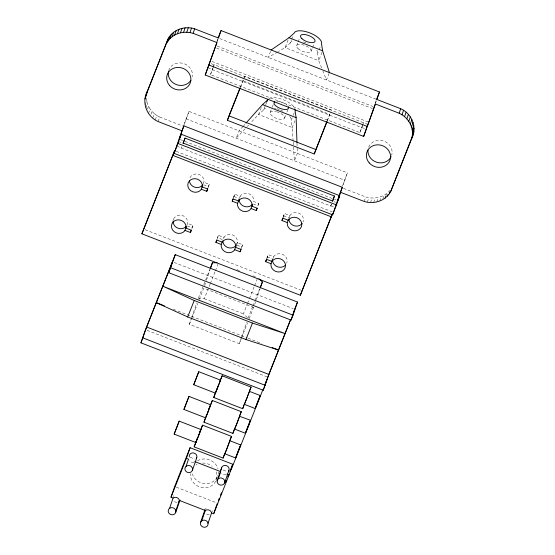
<?xml version="1.0" encoding="UTF-8"?>
<svg xmlns="http://www.w3.org/2000/svg" width="555" height="555" viewBox="0 0 555 555"><rect width="100%" height="100%" fill="white"/><g stroke="black" fill="none" stroke-linecap="round" stroke-linejoin="round"><path stroke-width="0.42" stroke-dasharray="2.77 2.08" d="M187 224.941L187.659 222.874A7.375 6.729 19 0 0 181.312 215.236A7.375 6.729 19 0 0 173.181 220.384M203.324 183.774L203.983 181.714A7.375 6.729 19 0 0 197.316 174.02A7.375 6.729 19 0 0 189.422 179.799M204.559 285.659L206.245 280.761M206.529 279.942L210.178 269.335M145.07 104.964L146.617 100.469L146.416 98.235M145.792 107.906L147.339 103.41L146.617 100.469M147.457 109.238L148.49 106.248L147.339 103.41M148.504 113.421L150.051 108.926L148.49 106.248M150.96 114.385L151.994 111.388L150.051 108.926M152.729 118.09L154.276 113.602L151.994 111.388M155.303 119.998L156.85 115.502L154.276 113.602M158.119 121.552L159.667 117.063L156.85 115.502M183.989 124.813L188.991 111.409L347.43 172.834L342.497 186.251M188.991 111.409L183.476 126.311M216.818 41.715L217.851 38.718M331.585 203.907L330.745 206.023L181.353 148.102L181.95 146.367M362.97 124.327L359.869 132.583L210.47 74.661L212.773 68.196M213.03 67.987L210.47 74.661M213.3 67.197L214.175 64.671L368.034 124.493M172.966 220.828L173.507 219.26M191.884 228.618L192.967 225.476L187.541 223.367M240.565 87.121L243.846 78.553M244.103 77.804L244.616 76.306L331.432 109.959L330.496 112.332M208.208 187.451L209.291 184.309L203.865 182.206M217.088 239.281L218.441 235.348L223.936 237.478L224.116 237.013A7.375 6.729 19 0 1 232.594 234.945A7.375 6.729 19 0 1 237.394 242.16L236.631 245.074M241.189 338.855L239.274 343.684L189.352 324.328L191.544 317.966M191.822 317.169L196.754 302.843M233.308 198.059L234.765 194.181L240.19 196.29L240.44 195.846A7.375 6.729 19 0 1 248.917 193.785A7.375 6.729 19 0 1 253.718 200.993L253.6 201.486L258.831 203.512L257.742 206.661M233.676 197.33L234.765 194.181M223.575 238.588L224.116 237.013M239.378 198.648L240.19 196.29M236.583 244.519L237.394 242.16M241.557 247.877L242.639 244.727L237.443 242.715M266.719 258.512L268.176 254.634L273.601 256.736L273.858 256.292A7.375 6.729 19 0 1 283.21 254.634A7.375 6.729 19 0 1 286.727 263.153M266.823 258.568L268.176 254.634M239.274 343.684L241.467 337.315M241.737 336.517L246.67 322.198M283.043 217.345L284.5 213.467L289.925 215.569L290.182 215.132A7.375 6.729 19 0 1 299.534 213.467A7.375 6.729 19 0 1 303.051 221.986M283.147 217.4L284.5 213.467M249.167 318.73L254.461 305.07M254.731 304.272L256.105 300.297M256.375 299.499L260.212 288.357M272.789 259.095L273.601 256.736M289.113 217.928L289.925 215.569M216.2 480.241L217.962 475.115M330.745 206.023L331.349 204.289M359.869 132.583L362.45 125.409M342.428 186.237L347.43 172.834M375.256 103.14L376.033 100.892M364.184 201.444L365.731 196.949C374.125 199.578 384.261 197.407 389.908 190.4M367.32 202.193L368.874 197.698M370.518 202.533L372.065 198.038M373.709 202.443L375.256 197.948M376.831 201.937L378.378 197.448M379.821 201.028L381.368 196.532M382.874 198.968L384.164 195.221M385.676 196.546L386.446 194.305M216.998 41.757L218.469 38.052M213.051 67.488L214.175 64.671M181.353 148.102L181.915 146.693M240.232 87.371L244.616 76.306M192.967 225.476L192.051 227.779L187.403 225.975M209.291 184.309L208.375 186.612L203.727 184.808M270.562 51.469L268.211 57.394L277.75 51.872M261.287 107.635L258.575 114.476L250.909 122.606M288.1 40.022L285.083 47.626L278.485 51.448M293.109 141.178L292.221 127.518L258.575 114.476L263.611 109.973L265.422 105.415M265.72 104.652L266.927 101.614M321.623 67.904L318.73 60.668L285.083 47.626L290.119 43.123L291.326 40.085M291.625 39.322L293.137 35.527M218.441 235.348L217.525 237.651L222.95 239.76M270.125 112.498L271.929 107.941M272.234 107.177L273.442 104.139M296.634 45.649L297.834 42.61M298.139 41.847L299.644 38.045M198.44 298.063L209.88 269.21M189.352 324.328L191.267 319.5M191.586 318.695L197.656 303.398M199.252 299.374L203.72 288.107L253.635 307.456M198.121 298.861L204.323 298.722L210.04 284.292M210.359 283.494L215.125 271.471M215.444 270.673L217.983 264.263M284.59 118.111L285.797 115.072M287.004 112.027L288.212 108.988M311.098 51.254L312.305 48.216M312.611 47.459L314.116 43.658M294.934 120.678L292.221 127.518L291.104 120.636L292.915 116.071M293.213 115.315L294.719 111.513M322.039 52.309L318.73 60.668L317.613 53.779L318.82 50.741M319.118 49.985L320.624 46.183M258.831 203.512L257.915 205.822L253.434 204.08M242.639 244.727L241.723 247.037L237.075 245.234M329.094 73.302L326.451 79.975L322.913 71.123M247.461 317.675L243.388 313.866L247.218 304.202M247.537 303.398L249.139 299.374M249.459 298.569L254.245 286.498M254.565 285.693L257.118 279.248M248.043 318.216L252.511 306.943M252.83 306.138L254.745 301.309M255.064 300.505L259.851 288.433M327.048 121.025L330.183 113.123M327.381 120.782L329.885 114.455L243.069 80.801M241.508 338.05L247.572 322.753M362.727 124.708L363.567 122.586M375.437 103.181L376.318 100.961M243.09 126.353L239.094 130.834L236.152 138.244L246.774 126.984M243.659 125.714L244.797 124.431M247.363 126.36L248.543 125.111M205.412 508.907L206.092 508.255M236.992 269.688L239.385 270.611M252.962 275.807L255.355 276.723M219.725 38.6L376.547 99.394M217.151 46.086L373.161 106.574M216.582 48.112L372.592 108.6M211.989 61.445L368 121.933M211.108 63.652L214.119 64.817M207.958 67.821L212.482 69.576M361.881 127.497L364.892 128.663M212.211 69.611L361.825 127.643M186.05 118.819L344.849 180.326M343.503 188.346L365.731 196.949M159.667 117.063L182.678 125.999M180.104 139.513L184.142 141.074M184.954 141.393L333.694 199.058M334.498 199.37L336.115 199.994M178.523 141.442L181.534 142.614M333.943 201.701L335.449 202.284M176.885 146.201L181.402 147.956M330.801 205.87L333.812 207.043M176.213 151.349L332.223 211.83M233.849 196.491L238.497 198.295M283.584 215.77L289.009 217.879M267.267 256.937L271.915 258.741M145.132 229.728L301.15 290.209M174.124 262.459L293.172 308.615M204.323 298.722L243.388 313.866M173.215 309.225L177.239 310.779M178.044 311.091L247.218 337.912M248.023 338.224L261.696 343.524M147.089 330.357L266.941 376.824M190.088 457.216L194.784 459.034M223.061 470.002L226.981 471.514M176.282 487.186L217.359 503.108M293.165 142.031L293.442 146.305M293.498 147.158L294.393 160.818L297.327 153.409L296.987 143.19M368.638 147.179A12.224 11.155 19 0 1 383.769 141.088A12.224 11.155 19 0 1 391.67 155.331M168.644 70.686A12.224 11.155 19 0 1 182.942 63.325A12.224 11.155 19 0 1 192.287 76.736M290.119 43.123A14.742 6.015 21.6 0 1 293.734 40.82M303.412 41.923A14.742 6.015 21.6 0 1 308.185 43.769M316.752 50.221A14.742 6.015 21.6 0 1 317.613 53.779M263.611 109.973A14.742 6.015 21.6 0 1 267.226 107.677M274.496 108.135A14.742 6.015 21.6 0 1 275.696 108.426M276.903 108.773A14.742 6.015 21.6 0 1 279.318 109.612M280.511 110.098A14.742 6.015 21.6 0 1 283.903 111.777M289.745 116.404A14.742 6.015 21.6 0 1 291.104 120.636M276.48 111.687A7.763 3.163 21.6 0 1 284.16 118.721A7.763 3.163 21.6 0 1 271.777 115.676A7.763 3.163 21.6 0 1 275.856 111.527M276.889 101.322A7.763 3.163 21.6 0 1 287.122 105.29M269.029 98.471A14.742 6.015 21.6 0 1 283.834 99.969A14.742 6.015 21.6 0 1 295.059 109.099M215.756 481.22A13.389 12.217 19 0 1 200.32 487.144A13.389 12.217 19 0 1 190.497 473.672M196.081 464.923A13.389 12.217 19 0 1 197.053 464.396M202.526 463.064A13.389 12.217 19 0 1 212.218 466.387M216.173 471.812A13.389 12.217 19 0 1 216.79 478.195M217.178 477.099A13.389 12.217 19 0 1 204.011 483.516A13.389 12.217 19 0 1 192.328 473.838M197.497 460.81A13.389 12.217 19 0 1 217.942 468.732M218.406 471.944A13.389 12.217 19 0 1 218.205 474.081M226.142 474.525A3.878 3.545 19 0 1 221.57 473.36M193.952 462.044A3.878 3.545 19 0 1 189.373 460.879M209.249 514.665A3.878 3.545 19 0 1 205.627 513.264M212.357 510.683A3.878 3.545 19 0 1 212.399 511.613M177.052 502.185A3.878 3.545 19 0 1 173.438 500.783M173.215 496.427A3.878 3.545 19 0 1 173.895 495.768M298.021 48.59A7.763 3.163 21.6 0 0 310.585 51.934A7.763 3.163 21.6 0 0 302.988 44.83A7.763 3.163 21.6 0 0 298.021 48.59"/><path stroke-width="0.83" d="M342.324 187.292L340.368 192.231L364.184 201.444C373.994 204.656 386.134 200.75 390.831 191.211L411.678 138.632C417.478 127.719 411.886 113.511 400.71 108.724L376.907 99.477L379.488 91.984L221.05 30.56L218.469 38.052L194.652 28.839C184.836 25.627 172.702 29.526 168.005 39.072L147.158 91.644C141.358 102.564 146.95 116.765 158.119 121.552L181.929 130.8L174.152 153.388L332.591 214.813L336.503 204.934L339.695 195.679L181.256 134.255L179.293 139.194L183.885 125.86L342.324 187.292L337.731 200.619L339.695 195.679M411.678 138.632C414.8 128.51 408.542 117.424 399.163 113.22L375.36 103.972L368.811 122.246M146.527 94.53L147.158 91.644M198.079 437.104L195.846 442.543L174.138 434.128L179.182 421.106L200.889 429.521L194.16 446.886L223.103 458.104L227.557 447.15M179.189 421.12L174.166 434.1M183.927 409.41L188.977 396.402L210.685 404.817L208.09 411.838L205.634 417.846L183.934 409.43L188.984 396.423M194.201 446.831L196.047 441.544M195.846 442.543L196.213 441.398M226.801 448.877L231.511 436.396L202.568 425.179L198.253 436.875M237.353 422.452L232.892 433.406L203.956 422.182L205.544 417.637M229.819 440.823L229.458 441.877M239.496 416.278L250.472 420.246L247.884 427.267L245.428 433.268L234.578 429.064L234.675 428.689M239.621 416.056L238.99 417.901M210.04 405.996L212.364 400.481L241.3 411.699L237.471 421.925M220.155 380.494L222.16 375.777L251.075 387.147L242.688 408.702L213.751 397.484L215.333 392.94M225.469 452.2L224.782 453.761L235.632 457.972L236.583 455.246M229.825 440.739L240.683 444.943L235.66 457.937M245.428 433.268L246.059 431.408M244.394 404.331L255.224 408.57L255.48 407.731M249.417 391.337L260.267 395.548L255.245 408.542M201.326 189.227L206.751 191.329L207.667 189.026L202.235 186.924L202.353 186.431A7.375 6.729 19 0 0 193.168 178.821A7.375 6.729 19 0 0 189.102 189.075A7.375 6.729 19 0 0 201.07 189.671L202.679 185.294M222.409 241.328L221.209 244.97A7.375 6.729 19 0 0 226.01 252.178A7.375 6.729 19 0 0 234.487 250.118L236.028 245.719M238.733 200.168L237.533 203.803A7.375 6.729 19 0 0 242.334 211.018A7.375 6.729 19 0 0 250.811 208.951L252.143 205.364M175.824 510.78A3.878 3.545 19 0 0 170.107 508.026A3.878 3.545 19 0 0 169.58 513.833A3.878 3.545 19 0 0 175.657 512.619L175.824 510.78L179.383 500.443A3.878 3.545 19 0 0 173.118 498.015L171.009 497.197L174.672 486.562L190.081 447.705L232.767 464.251L229.104 474.886L213.696 513.75L211.58 512.931A3.878 3.545 19 0 0 205.315 510.496L179.383 500.443M217.116 481.039L217.331 480.144A3.878 3.545 19 0 1 223.145 478.729A3.878 3.545 19 0 1 223.429 484.404A3.878 3.545 19 0 1 217.47 482.878L217.116 481.039L221.667 467.56A3.878 3.545 19 0 1 227.05 465.881A3.878 3.545 19 0 1 228.438 471.167M220.675 470.702L220.89 469.808M221.667 467.56L221.5 469.391M271.062 263.757L270.951 264.249A7.375 6.729 19 0 0 280.136 271.86A7.375 6.729 19 0 0 284.202 261.613A7.375 6.729 19 0 0 272.234 261.017L271.978 261.454L266.553 259.351L265.637 261.655L271.062 263.757L272.422 259.83M287.386 222.597L287.268 223.089A7.375 6.729 19 0 0 296.46 230.693A7.375 6.729 19 0 0 300.526 220.446A7.375 6.729 19 0 0 288.551 219.849L288.302 220.286L282.877 218.184L281.961 220.495L287.386 222.597L288.468 219.447M215.604 392.558L215.43 393.141L193.73 384.733L198.773 371.704L220.474 380.119L218.108 386.571M249.313 391.712L247.898 395.569M210.456 268.516L212.419 262.799L217.074 262.695M144.98 99.026L146.27 95.28M145.611 96.14L168.005 39.072M166.458 43.567L167.978 41.021L169.525 36.533M167.978 41.021L169.879 38.732L171.426 34.237M169.879 38.732L172.126 36.727L173.673 32.232M172.126 36.727L174.672 35.055L176.219 30.56M174.672 35.055L177.468 33.751L179.015 29.255M177.468 33.751L180.458 32.835L182.005 28.34M180.458 32.835L183.573 32.329L185.127 27.833M183.573 32.329L186.764 32.245L188.311 27.75M186.764 32.245L189.963 32.578L191.51 28.083M189.963 32.578L193.105 33.328L194.652 28.839M141.893 233.815L174.596 150.717L141.893 233.815L300.331 295.246L332.494 213.717M174.152 153.388L181.256 134.255M375.36 103.972L363.664 136.433L205.225 75.008L216.922 42.548L193.105 33.328M205.225 75.008L216.922 42.548M183.039 143.197L185.051 138.105L334.45 196.026L332.709 201.083L183.095 143.044M183.31 143.162L185.051 138.105M140.963 342.844L145.479 329.732L175.248 254.648L297.515 302.052L292.998 315.164L291.042 320.103L168.775 272.699L172.515 261.835L146.666 327.041L140.963 342.844L263.23 390.248L268.925 374.445L290.73 319.458M168.775 272.699L175.248 254.648M185.002 230.394L190.427 232.496L191.343 230.193L185.918 228.091L186.036 227.592A7.375 6.729 19 0 0 176.844 219.988A7.375 6.729 19 0 0 172.778 230.235A7.375 6.729 19 0 0 184.746 230.831L186.085 227.245M202.235 186.924L202.776 185.349M327.068 121.573L314.213 153.978L227.404 120.317L228.688 116.571M190.427 232.496L191.239 230.138M206.751 191.329L207.834 188.187M221.327 244.477L215.902 242.375L216.714 240.017M237.651 203.31L232.226 201.208L233.038 198.85M232.226 201.208L233.135 198.905L238.567 201.007L239.108 199.432M234.675 249.653L240.1 251.755L241.182 248.605M251.061 208.513L256.292 210.539L257.104 208.18M171.009 497.197L186.418 458.34L190.081 447.705M169.559 508.352L173.118 498.015M186.064 466.311L188.527 459.158L186.418 458.34M175.657 512.619L179.993 500.034M192.37 470.467A3.878 3.545 19 0 0 188.749 465.485A3.878 3.545 19 0 0 185.148 470.106A3.878 3.545 19 0 0 191.232 471.923L192.37 470.467L196.706 457.882A3.878 3.545 19 0 0 193.411 452.935A3.878 3.545 19 0 0 189.304 456.911M265.637 261.655L266.449 259.296M281.961 220.495L282.772 218.129M260.489 287.559L262.404 281.989L258.914 278.728M271.978 261.454L272.519 259.879M314.213 153.978L326.735 121.816M200.619 522.297L201.756 520.833A3.878 3.545 19 0 1 207.847 522.657A3.878 3.545 19 0 1 204.247 527.271A3.878 3.545 19 0 1 200.619 522.297L204.955 509.712A3.878 3.545 19 0 0 204.781 511.543M201.756 520.833L205.315 510.496M218.809 477.203L220.724 471.639L194.798 461.587M208.021 523.268L211.58 512.931M213.696 513.75L217.074 503.926M224.567 482.947L228.903 470.363M263.23 390.248L267.461 377.955M291.042 320.103L294.781 309.239L293.22 313.173M332.438 201.118L334.45 196.026M300.331 295.246L332.403 213.744M332.591 214.813L340.368 192.231M363.664 136.433L366.855 127.185M399.163 113.22L400.71 108.724M401.987 114.781L403.534 110.285M404.56 116.682L406.107 112.186M406.843 118.888L408.39 114.392M408.785 121.358L410.332 116.862M410.346 124.036L411.893 119.54M385.163 198.045L385.676 196.546M387.404 196.047L387.924 194.548M411.498 126.873L413.045 122.377M389.312 193.75L390.082 191.503M390.831 191.211L413.225 134.137M412.219 129.808L413.766 125.312M412.49 132.791L414.037 128.295M412.31 135.746L413.857 131.257M243.125 407.301L242.688 408.702M223.714 456.196L223.103 458.104M215.798 392.003L216.214 390.866M233.717 430.93L232.892 433.406M243.305 406.801L243.742 405.601M255.591 407.425L256.542 404.866M223.922 455.627L224.151 454.996M229.333 442.224L227.675 446.622M206.266 415.979L206.765 414.64M233.946 430.298L234.203 429.605M224.407 454.302L224.685 453.56M238.837 418.317L237.686 421.363M243.999 404.907L244.276 404.158M246.212 430.992L246.559 430.069M196.796 439.817L197.164 438.838M215.631 392.149L215.95 391.31M236.763 454.767L237.151 453.74M206.155 416.014L206.481 415.14M216.748 389.443L217.151 388.375M246.746 429.563L248.238 425.685M196.692 439.837L197.032 438.936M256.736 404.345L257.589 402.118M207.362 413.073L207.792 411.963M247.69 396.11L247.266 397.22M237.36 453.199L237.568 452.651M237.72 421.502L234.578 429.064M237.783 452.082L238.227 450.951M217.803 386.696L218.24 385.565M246.781 398.698L247.142 397.748M198.482 435.189L198.85 434.246M198.433 435.522L198.87 434.405M217.886 387.14L215.43 393.141M257.811 401.549L258.672 399.364M246.6 398.92L244.491 404.123M238.449 450.389L239.288 448.253M209.006 408.619L209.36 407.717M248.46 425.13L249.93 421.46M218.108 37.969L221.05 30.56M181.929 130.8L183.885 125.86M239.92 88.162L228.951 115.822L315.767 149.482M227.404 120.317L240.253 87.912M266.927 101.614L267.531 100.094A14.742 6.015 21.6 0 1 268.079 99.185M215.902 242.375L216.818 240.065L222.305 242.195L222.493 241.73A7.375 6.729 19 0 1 230.97 239.67A7.375 6.729 19 0 1 235.771 246.878L235.82 247.433L241.009 249.452L240.1 251.755M272.158 347.583L278.589 350.073L245.934 339.535L187.694 316.96L194.222 300.491L162.851 286.207L285.117 333.611L252.463 323.072L194.222 300.491M210.199 268.412L212.419 262.799M256.292 210.539L257.201 208.236L251.977 206.203L252.095 205.711A7.375 6.729 19 0 0 247.294 198.503A7.375 6.729 19 0 0 238.816 200.563L238.567 201.007M199.564 432.414L199.911 431.533M260.489 286.824L262.404 281.989M245.934 339.535L252.463 323.072M226.586 449.418L225.628 451.812M376.547 99.394L379.488 91.984M218.295 500.728L219.239 498.355M220.501 495.178L221.445 492.798M225.531 482.489L226.475 480.11M227.73 476.939L228.674 474.56M229.936 471.389L232.767 464.251M267.746 377.136L290.549 319.625M294.344 310.037L297.515 302.052M367.132 126.478L368.534 122.946M231.06 469.946L262.841 389.804M265.061 384.192L266.969 379.384M219.502 382.138L219.835 381.292M209.089 408.633L209.485 407.647M199.495 432.831L200.043 431.471M200.251 430.694L202.568 425.179M258.873 398.858L260.267 395.569M239.482 447.774L240.683 444.964M249.403 390.956L251.103 387.029M239.607 415.653L239.892 414.946M219.627 382.069L220.064 381.021M230.096 439.65L230.36 438.998M200.202 431.082L200.889 429.521M240.155 414.301L240.398 413.718M210.137 406.031L210.685 404.817M230.602 438.415L231.511 436.396M240.613 413.204L241.307 411.727M250.062 421.148L250.478 420.267M220.273 380.536L220.474 380.119M203.99 422.133L212.364 400.481M196.248 458.687L196.706 457.882M193.73 384.733L198.773 371.704M213.751 397.484L222.16 375.777M245.941 123.154L262.494 104.597L267.531 100.094M271.145 49.985L289.002 37.747L294.039 33.245A14.742 6.015 21.6 0 1 309.745 32.877A14.742 6.015 21.6 0 1 321.532 43.901L322.642 50.789L329.386 72.566M289.002 37.747L322.642 50.789M209.145 65.129L367.583 126.554M262.494 104.597L296.134 117.639L296.96 142.337M178.065 143.509L336.503 204.934M172.973 155.442L331.411 216.866M170.739 267.76L292.998 315.164M164.37 305.791L156.323 302.676L187.694 316.96M146.666 327.041L268.925 374.445M142.919 337.905L265.186 385.309M226.988 474.067L229.104 474.886M296.134 117.639L295.024 110.757A14.742 6.015 21.6 0 0 295.156 109.682M302.17 223.519A7.375 6.729 19 0 1 293.997 225.691A7.375 6.729 19 0 1 288.871 218.954M252.435 204.233A7.375 6.729 19 0 1 244.255 206.404A7.375 6.729 19 0 1 239.129 199.675M236.111 245.4A7.375 6.729 19 0 1 227.939 247.572A7.375 6.729 19 0 1 222.805 240.842M186.376 226.114A7.375 6.729 19 0 1 178.197 228.285A7.375 6.729 19 0 1 173.07 221.556M202.693 184.947A7.375 6.729 19 0 1 194.521 187.125A7.375 6.729 19 0 1 189.394 180.389M285.464 265.13A7.375 6.729 19 0 1 277.375 266.747A7.375 6.729 19 0 1 272.547 260.122M391.129 156.683A12.224 11.155 19 0 1 377.053 162.358A12.224 11.155 19 0 1 367.958 150.017M190.858 80.336A12.224 11.155 19 0 1 176.24 84.561A12.224 11.155 19 0 1 168.415 71.637M288.267 106.699A7.763 3.163 21.6 0 1 280.559 108.537A7.763 3.163 21.6 0 1 274.829 101.766M179.529 500.839A3.878 3.545 19 0 1 178.856 501.491M369.221 162.872A12.224 11.155 19 0 0 389.874 160.513A12.224 11.155 19 0 0 376.346 144.904A12.224 11.155 19 0 0 369.221 162.872M169.546 85.456A12.224 11.155 19 0 0 190.199 83.097A12.224 11.155 19 0 0 176.67 67.488A12.224 11.155 19 0 0 169.546 85.456M301.941 38.711A7.763 3.163 21.6 0 0 314.505 42.055A7.763 3.163 21.6 0 0 306.908 34.951A7.763 3.163 21.6 0 0 301.941 38.711"/></g></svg>
